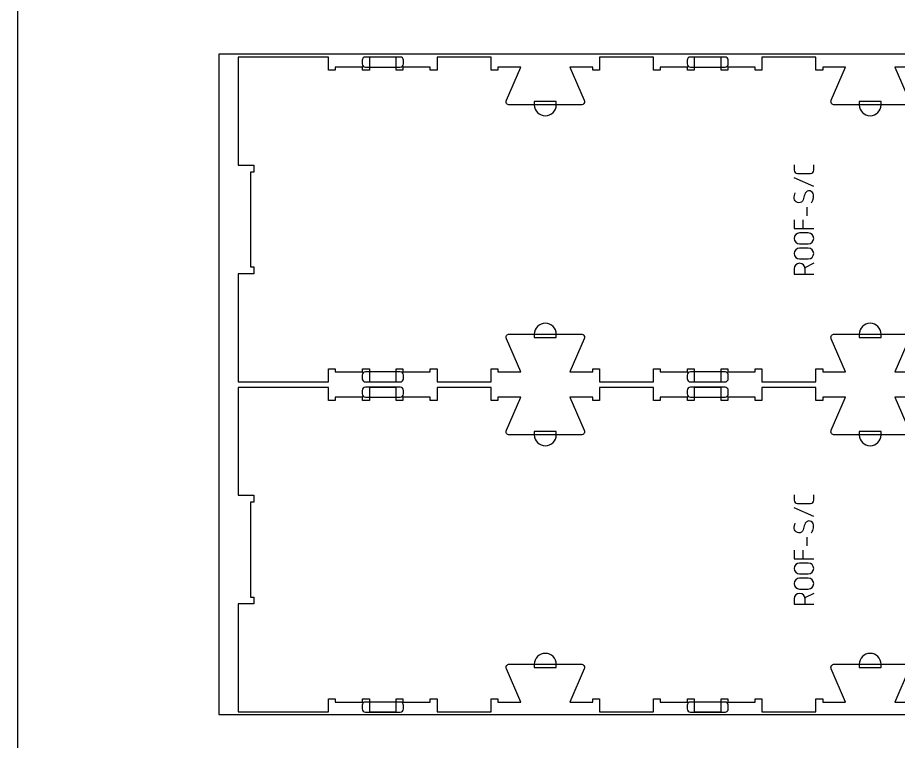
# Model space of a CAD drawing. Extents: x 0 to 12757, y 0 to 30003.
# Drawn here: x 0 to 1627, y 10626 to 11963 of the extents above; entities that cross this region are included whole.
import ezdxf

# ---------------------------------------------------------------- set-up
doc = ezdxf.new("R2010")
doc.units = 0
for name, color, linetype in [('0_SHEET_SPRUCEPLY_2440X122', 1, 'CONTINUOUS'), ('1_ANYTOOL_1MMDEEP_LABELS_S', 2, 'CONTINUOUS'), ('4_ANYTOOL_CUTTHROUGH_OUTSI', 5, 'CONTINUOUS'), ('5_ANYTOOL_HALF_MILL_9MM_IN', 70, 'CONTINUOUS'), ('DONOTCUT', 7, 'CONTINUOUS')]:
    doc.layers.add(name, color=color, linetype=linetype)

msp = doc.modelspace()

# ---------------------------------------------------------------- linework, layer by layer
at = {"layer": '0_SHEET_SPRUCEPLY_2440X122'}
msp.add_lwpolyline([(371.7, 11895.6), (371.7, 10675.6), (2811.7, 10675.6), (2811.7, 11895.6)], close=True, dxfattribs=at)
at = {"layer": '1_ANYTOOL_1MMDEEP_LABELS_S', "color": 2}
for points in [[(1434.4, 11691.2), (1434.4, 11681.2, 0.414214), (1440.4, 11675.2), (1464.4, 11675.2, 0.414214), (1470.4, 11681.2), (1470.4, 11691.2)], [(1466.4, 11621.2, 0.136555), (1470.2, 11630.5, 0.071716), (1470.1, 11635.6, 0.133522), (1468, 11640.2, 0.344001), (1458.6, 11642.3, 0.153745), (1454.9, 11638.8, 0.071568), (1453.1, 11634.1, -0.00912), (1451.8, 11628.9, -0.090615), (1449.6, 11624.3, -0.340346), (1440.2, 11621.5, -0.284273), (1434.4, 11629.2, -0.092596), (1434.8, 11634.3, -0.017533), (1436.4, 11639.2)], [(1454.4, 11489.2), (1454.4, 11499.2, 1), (1434.4, 11499.2), (1434.4, 11489.2), (1470.4, 11489.2)], [(1434.4, 11081.2), (1434.4, 11071.2, 0.414214), (1440.4, 11065.2), (1464.4, 11065.2, 0.414214), (1470.4, 11071.2), (1470.4, 11081.2)], [(1466.4, 11011.2, 0.136555), (1470.2, 11020.5, 0.071716), (1470.1, 11025.6, 0.133522), (1468, 11030.2, 0.344001), (1458.6, 11032.3, 0.153745), (1454.9, 11028.8, 0.071568), (1453.1, 11024.1, -0.00912), (1451.8, 11018.9, -0.090615), (1449.6, 11014.3, -0.340346), (1440.2, 11011.5, -0.284273), (1434.4, 11019.2, -0.092596), (1434.8, 11024.3, -0.017533), (1436.4, 11029.2)], [(1454.4, 10879.2), (1454.4, 10889.2, 1), (1434.4, 10889.2), (1434.4, 10879.2), (1470.4, 10879.2)]]:
    msp.add_lwpolyline(points, format="xyb", dxfattribs=at)
for points in [[(1470.4, 11651.2), (1434.4, 11667.2)], [(1458.4, 11597.2), (1458.4, 11613.2)], [(1434.4, 11589.2), (1434.4, 11573.2), (1470.4, 11573.2)], [(1450.4, 11589.2), (1450.4, 11573.2)], [(1470.4, 11509.2), (1454.2, 11501.1)], [(1470.4, 11041.2), (1434.4, 11057.2)], [(1458.4, 10987.2), (1458.4, 11003.2)], [(1434.4, 10979.2), (1434.4, 10963.2), (1470.4, 10963.2)], [(1450.4, 10979.2), (1450.4, 10963.2)], [(1470.4, 10899.2), (1454.2, 10891.1)]]:
    msp.add_lwpolyline(points, dxfattribs=at)
for points in [[(1460.4, 11545.2, 1), (1460.4, 11565.2), (1444.4, 11565.2, 1), (1444.4, 11545.2)], [(1460.4, 11517.2, 1), (1460.4, 11537.2), (1444.4, 11537.2, 1), (1444.4, 11517.2)], [(1460.4, 10935.2, 1), (1460.4, 10955.2), (1444.4, 10955.2, 1), (1444.4, 10935.2)], [(1460.4, 10907.2, 1), (1460.4, 10927.2), (1444.4, 10927.2, 1), (1444.4, 10907.2)]]:
    msp.add_lwpolyline(points, format="xyb", close=True, dxfattribs=at)
at = {"layer": '4_ANYTOOL_CUTTHROUGH_OUTSI', "color": 5}
for points in [[(1640.9, 11801.9), (1508.6, 11801.9, -0.539734), (1502.8, 11810.6), (1529.4, 11871.9), (1487, 11871.9), (1487, 11865.9), (1474.5, 11865.9), (1474.5, 11889.9), (1425, 11889.9), (1374.9, 11889.9), (1374.9, 11865.9), (1362.4, 11865.9), (1362.4, 11871.9), (1311.9, 11871.9), (1311.9, 11865.9), (1299.4, 11865.9), (1299.4, 11889.9), (1249.9, 11889.9), (1249.9, 11865.9), (1237.4, 11865.9), (1237.4, 11871.9), (1186.9, 11871.9), (1186.9, 11865.9), (1174.4, 11865.9), (1174.4, 11889.9), (1125, 11889.9), (1074.9, 11889.9), (1074.9, 11865.9), (1062.4, 11865.9), (1062.4, 11871.9), (1020, 11871.9), (1046.6, 11810.6), (1046.6, 11810.6, -0.539734), (1040.9, 11801.9), (908.5, 11801.9, -0.539734), (902.7, 11810.6), (929.3, 11871.9), (886.9, 11871.9), (886.9, 11865.9), (874.4, 11865.9), (874.4, 11889.9), (824.9, 11889.9), (774.8, 11889.9), (774.8, 11865.9), (762.3, 11865.9), (762.3, 11871.9), (711.8, 11871.9), (711.8, 11865.9), (699.3, 11865.9), (699.3, 11889.9), (649.8, 11889.9), (649.8, 11865.9), (637.3, 11865.9), (637.3, 11871.9), (586.8, 11871.9), (586.8, 11865.9), (574.3, 11865.9), (574.3, 11889.9), (407.2, 11889.9), (407.2, 11690.4), (436.2, 11690.4), (436.2, 11677.9), (430.2, 11677.9), (430.2, 11502.4), (436.2, 11502.4), (436.2, 11489.9), (407.2, 11489.9), (407.2, 11290.4), (574.3, 11290.4), (574.3, 11314.4), (586.8, 11314.4), (586.8, 11308.4), (637.3, 11308.4), (637.3, 11314.4), (649.8, 11314.4), (649.8, 11290.4), (699.3, 11290.4), (699.3, 11314.4), (711.8, 11314.4), (711.8, 11308.4), (762.3, 11308.4), (762.3, 11314.4), (774.8, 11314.4), (774.8, 11290.4), (824.9, 11290.4), (874.4, 11290.4), (874.4, 11314.4), (886.9, 11314.4), (886.9, 11308.4), (929.3, 11308.4), (902.7, 11369.7), (902.7, 11369.7, -0.539734), (908.5, 11378.4), (1040.9, 11378.4, -0.539734), (1046.6, 11369.7), (1020, 11308.4), (1062.4, 11308.4), (1062.4, 11314.4), (1074.9, 11314.4), (1074.9, 11290.4), (1125, 11290.4), (1174.4, 11290.4), (1174.4, 11314.4), (1186.9, 11314.4), (1186.9, 11308.4), (1237.4, 11308.4), (1237.4, 11314.4), (1249.9, 11314.4), (1249.9, 11290.4), (1299.4, 11290.4), (1299.4, 11314.4), (1311.9, 11314.4), (1311.9, 11308.4), (1362.4, 11308.4), (1362.4, 11314.4), (1374.9, 11314.4), (1374.9, 11290.4), (1425, 11290.4), (1474.5, 11290.4), (1474.5, 11314.4), (1487, 11314.4), (1487, 11308.4), (1529.4, 11308.4), (1502.8, 11369.7), (1502.8, 11369.7, -0.539734), (1508.6, 11378.4), (1640.9, 11378.4, -0.539734)], [(1640.9, 11191.9), (1508.6, 11191.9, -0.539734), (1502.8, 11200.6), (1529.4, 11261.9), (1487, 11261.9), (1487, 11255.9), (1474.5, 11255.9), (1474.5, 11279.9), (1425, 11279.9), (1374.9, 11279.9), (1374.9, 11255.9), (1362.4, 11255.9), (1362.4, 11261.9), (1311.9, 11261.9), (1311.9, 11255.9), (1299.4, 11255.9), (1299.4, 11279.9), (1249.9, 11279.9), (1249.9, 11255.9), (1237.4, 11255.9), (1237.4, 11261.9), (1186.9, 11261.9), (1186.9, 11255.9), (1174.4, 11255.9), (1174.4, 11279.9), (1125, 11279.9), (1074.9, 11279.9), (1074.9, 11255.9), (1062.4, 11255.9), (1062.4, 11261.9), (1020, 11261.9), (1046.6, 11200.6), (1046.6, 11200.6, -0.539734), (1040.9, 11191.9), (908.5, 11191.9, -0.539734), (902.7, 11200.6), (929.3, 11261.9), (886.9, 11261.9), (886.9, 11255.9), (874.4, 11255.9), (874.4, 11279.9), (824.9, 11279.9), (774.8, 11279.9), (774.8, 11255.9), (762.3, 11255.9), (762.3, 11261.9), (711.8, 11261.9), (711.8, 11255.9), (699.3, 11255.9), (699.3, 11279.9), (649.8, 11279.9), (649.8, 11255.9), (637.3, 11255.9), (637.3, 11261.9), (586.8, 11261.9), (586.8, 11255.9), (574.3, 11255.9), (574.3, 11279.9), (407.2, 11279.9), (407.2, 11080.4), (436.2, 11080.4), (436.2, 11067.9), (430.2, 11067.9), (430.2, 10892.4), (436.2, 10892.4), (436.2, 10879.9), (407.2, 10879.9), (407.2, 10680.4), (574.3, 10680.4), (574.3, 10704.4), (586.8, 10704.4), (586.8, 10698.4), (637.3, 10698.4), (637.3, 10704.4), (649.8, 10704.4), (649.8, 10680.4), (699.3, 10680.4), (699.3, 10704.4), (711.8, 10704.4), (711.8, 10698.4), (762.3, 10698.4), (762.3, 10704.4), (774.8, 10704.4), (774.8, 10680.4), (824.9, 10680.4), (874.4, 10680.4), (874.4, 10704.4), (886.9, 10704.4), (886.9, 10698.4), (929.3, 10698.4), (902.7, 10759.7), (902.7, 10759.7, -0.539734), (908.5, 10768.4), (1040.9, 10768.4, -0.539734), (1046.6, 10759.7), (1020, 10698.4), (1062.4, 10698.4), (1062.4, 10704.4), (1074.9, 10704.4), (1074.9, 10680.4), (1125, 10680.4), (1174.4, 10680.4), (1174.4, 10704.4), (1186.9, 10704.4), (1186.9, 10698.4), (1237.4, 10698.4), (1237.4, 10704.4), (1249.9, 10704.4), (1249.9, 10680.4), (1299.4, 10680.4), (1299.4, 10704.4), (1311.9, 10704.4), (1311.9, 10698.4), (1362.4, 10698.4), (1362.4, 10704.4), (1374.9, 10704.4), (1374.9, 10680.4), (1425, 10680.4), (1474.5, 10680.4), (1474.5, 10704.4), (1487, 10704.4), (1487, 10698.4), (1529.4, 10698.4), (1502.8, 10759.7), (1502.8, 10759.7, -0.539734), (1508.6, 10768.4), (1640.9, 10768.4, -0.539734)]]:
    msp.add_lwpolyline(points, format="xyb", dxfattribs=at)
for points in [[(1662.5, 11871.9), (1620.1, 11871.9), (1646.7, 11810.6)], [(1646.7, 11369.7), (1620.1, 11308.4), (1662.5, 11308.4)], [(1662.5, 11261.9), (1620.1, 11261.9), (1646.7, 11200.6)], [(1646.7, 10759.7), (1620.1, 10698.4), (1662.5, 10698.4)]]:
    msp.add_lwpolyline(points, dxfattribs=at)
at = {"layer": '5_ANYTOOL_HALF_MILL_9MM_IN', "color": 3}
for points in [[(642.7, 11890.4, 0.414214), (636.7, 11884.4), (636.7, 11877.9, 0.414214), (642.7, 11871.9), (706.5, 11871.9, 0.414214), (712.5, 11877.9), (712.5, 11884.4, 0.414214), (706.5, 11890.4)], [(1242.8, 11890.4, 0.414214), (1236.8, 11884.4), (1236.8, 11877.9, 0.414214), (1242.8, 11871.9), (1306.6, 11871.9, 0.414214), (1312.6, 11877.9), (1312.6, 11884.4, 0.414214), (1306.6, 11890.4)], [(954.4, 11802.1, 1), (994.9, 11802.1), (994.9, 11802.4), (994.9, 11808.4), (954.4, 11808.4), (954.4, 11802.4), (954.4, 11802.1)], [(1554.5, 11802.1, 1), (1595, 11802.1), (1595, 11802.4), (1595, 11808.4), (1554.5, 11808.4), (1554.5, 11802.4), (1554.5, 11802.1)], [(994.9, 11378.1, 1), (954.4, 11378.1), (954.4, 11377.9), (954.4, 11371.9), (994.9, 11371.9), (994.9, 11377.9), (994.9, 11378.1)], [(1595, 11378.1, 1), (1554.5, 11378.1), (1554.5, 11377.9), (1554.5, 11371.9), (1595, 11371.9), (1595, 11377.9), (1595, 11378.1)], [(642.7, 11308.4, 0.414214), (636.7, 11302.4), (636.7, 11295.9, 0.414214), (642.7, 11289.9), (706.5, 11289.9, 0.414214), (712.5, 11295.9), (712.5, 11302.4, 0.414214), (706.5, 11308.4)], [(1242.8, 11308.4, 0.414214), (1236.8, 11302.4), (1236.8, 11295.9, 0.414214), (1242.8, 11289.9), (1306.6, 11289.9, 0.414214), (1312.6, 11295.9), (1312.6, 11302.4, 0.414214), (1306.6, 11308.4)], [(642.7, 11280.4, 0.414214), (636.7, 11274.4), (636.7, 11267.9, 0.414214), (642.7, 11261.9), (706.5, 11261.9, 0.414214), (712.5, 11267.9), (712.5, 11274.4, 0.414214), (706.5, 11280.4)], [(1242.8, 11280.4, 0.414214), (1236.8, 11274.4), (1236.8, 11267.9, 0.414214), (1242.8, 11261.9), (1306.6, 11261.9, 0.414214), (1312.6, 11267.9), (1312.6, 11274.4, 0.414214), (1306.6, 11280.4)], [(954.4, 11192.1, 1), (994.9, 11192.1), (994.9, 11192.4), (994.9, 11198.4), (954.4, 11198.4), (954.4, 11192.4), (954.4, 11192.1)], [(1554.5, 11192.1, 1), (1595, 11192.1), (1595, 11192.4), (1595, 11198.4), (1554.5, 11198.4), (1554.5, 11192.4), (1554.5, 11192.1)], [(994.9, 10768.1, 1), (954.4, 10768.1), (954.4, 10767.9), (954.4, 10761.9), (994.9, 10761.9), (994.9, 10767.9), (994.9, 10768.1)], [(1595, 10768.1, 1), (1554.5, 10768.1), (1554.5, 10767.9), (1554.5, 10761.9), (1595, 10761.9), (1595, 10767.9), (1595, 10768.1)], [(642.7, 10698.4, 0.414214), (636.7, 10692.4), (636.7, 10685.9, 0.414214), (642.7, 10679.9), (706.5, 10679.9, 0.414214), (712.5, 10685.9), (712.5, 10692.4, 0.414214), (706.5, 10698.4)], [(1242.8, 10698.4, 0.414214), (1236.8, 10692.4), (1236.8, 10685.9, 0.414214), (1242.8, 10679.9), (1306.6, 10679.9, 0.414214), (1312.6, 10685.9), (1312.6, 10692.4, 0.414214), (1306.6, 10698.4)]]:
    msp.add_lwpolyline(points, format="xyb", close=True, dxfattribs=at)
at = {"layer": 'DONOTCUT'}
msp.add_lwpolyline([(0, 0), (3183.4, 0), (3183.4, 13863.5), (0, 13863.5)], close=True, dxfattribs=at)

doc.saveas('drawing.dxf')
